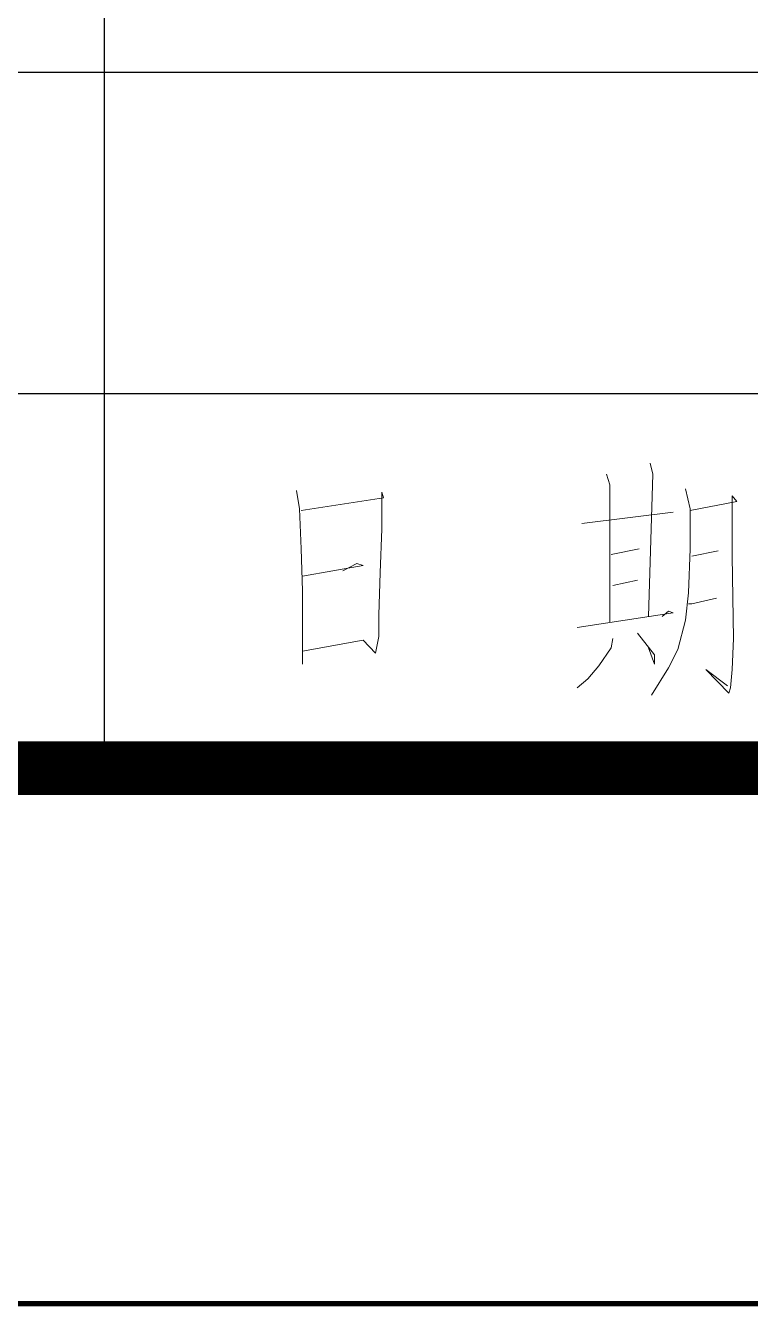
# Model space of a CAD drawing. Extents: x 93518 to 937116, y -359949 to 58022.
# Drawn here: x 769375 to 770730, y -42121 to -39730 of the extents above; entities that cross this region are included whole.
import ezdxf
from ezdxf.enums import TextEntityAlignment as Align

# ---------------------------------------------------------------- set-up
doc = ezdxf.new("R2010")
doc.units = 0
doc.header["$LTSCALE"] = 1000
doc.header["$MEASUREMENT"] = 0
doc.layers.get('0').update_dxf_attribs({"color": 8, "linetype": 'CONTINUOUS'})
doc.layers.add('HQ1', color=8, linetype='CONTINUOUS')
doc.styles.add('TK', font='geditxt.shx', dxfattribs={"width": 0.75, "bigfont": 'dxt.shx'})

# ---------------------------------------------------------------- blocks, each defined once
blk = doc.blocks.new('GEDI_WK_A11')
at = {"color": 3}
for points, const_width in [([(0, 0), (1050, 0), (1050, 594), (0, 594)], 0.1), ([(25, 10), (1040, 10), (1040, 584), (25, 584)], 1)]:
    blk.add_lwpolyline(points, close=True, dxfattribs=dict(at, const_width=const_width))
blk = doc.blocks.new('GEDI_HQ1_2012')
at = {"layer": 'HQ1', "color": 2}
for p, q in [((-15, 0), (-15, 37)), ((-65, 13), (0, 13)), ((-65, 7), (0, 7)), ((-65, 0), (0, 0))]:
    blk.add_line(p, q, dxfattribs=at)
at = {"layer": 'HQ1', "color": 7, "lineweight": 0}
for points in [[(-4.803, 5.697), (-4.749, 5.493), (-4.832, 2.833)], [(-5.615, 5.493), (-5.557, 5.289), (-5.557, 2.731)], [(-11.411, 5.187), (-11.353, 4.844), (-11.324, 4.094), (-11.295, 3.31), (-11.295, 3.208), (-11.295, 2.662), (-11.295, 1.944), (-11.295, 2.185), (-10.165, 2.389), (-9.932, 2.148), (-9.874, 2.458), (-9.874, 2.866), (-9.845, 3.649), (-9.816, 4.469), (-9.816, 5.154), (-9.787, 5.048), (-11.324, 4.811)], [(-4.14, 5.219), (-4.053, 4.844), (-4.053, 4.094), (-4.082, 3.274), (-4.14, 2.764), (-4.282, 2.218), (-4.457, 1.875), (-4.778, 1.365)], [(-4.053, 4.811), (-3.182, 4.983), (-3.27, 5.085), (-3.27, 4.028), (-3.27, 3.959), (-3.24, 2.422), (-3.27, 1.842), (-3.299, 1.5), (-3.328, 1.398), (-3.761, 1.842), (-3.357, 1.536)], [(-6.078, 4.571), (-4.37, 4.779)], [(-5.528, 3.992), (-5.007, 4.094)], [(-4.024, 3.959), (-3.532, 4.061)], [(-11.295, 3.584), (-10.165, 3.788), (-10.282, 3.82), (-10.541, 3.686)], [(-5.499, 3.412), (-5.036, 3.514)], [(-4.082, 3.07), (-4.024, 3.07), (-3.561, 3.172)], [(-6.166, 2.629), (-4.37, 2.899), (-4.457, 2.935), (-4.574, 2.833)], [(-5.499, 2.422), (-5.528, 2.25), (-5.761, 1.912), (-5.965, 1.671), (-6.166, 1.5)], [(-5.036, 2.524), (-4.719, 2.116), (-4.719, 1.944), (-4.832, 2.25)]]:
    blk.add_lwpolyline(points, dxfattribs=at)
blk = doc.blocks.new('A$C7DF8697A')
for name, p in [('GEDI_WK_A11', (0, 0)), ('GEDI_HQ1_2012', (860, 10))]:
    blk.add_blockref(name, p)
at = {"style": 'TK', "width": 0.85}
for tag, height, p in [('PROJECTNAME', 4.75, (985, 44)), ('PHASE', 4, (1027, 44)), ('DRAWINGNAME', 4.75, (995, 31))]:
    blk.add_attdef(tag, text='', height=height, dxfattribs=at).set_placement(p, align=Align.MIDDLE_CENTER)
for tag, p, height in [('APPROVE', (872, 32.75), 3.5), ('DESIGN', (917, 32.75), 3.5), ('REVIEW1', (872, 25.75), 3.5), ('DRAW', (917, 25.75), 3.5), ('DRAWINGNUMBER', (967, 18.5), 4), ('REVIEW2', (872, 18.75), 3.5), ('PROPORTION', (917, 18.75), 3.5), ('CHECK', (872, 11.75), 3.5), ('DATE', (917, 11.75), 3.5), ('VERSION', (1033, 11.75), 3.5)]:
    blk.add_attdef(tag, p, '', height=height, dxfattribs=at)

msp = doc.modelspace()

# ---------------------------------------------------------------- block references
at = {"xscale": 100, "yscale": 100, "zscale": 100}
msp.add_blockref('A$C7DF8697A', (685022.3, -42116.5), dxfattribs=at)

doc.saveas('drawing.dxf')
